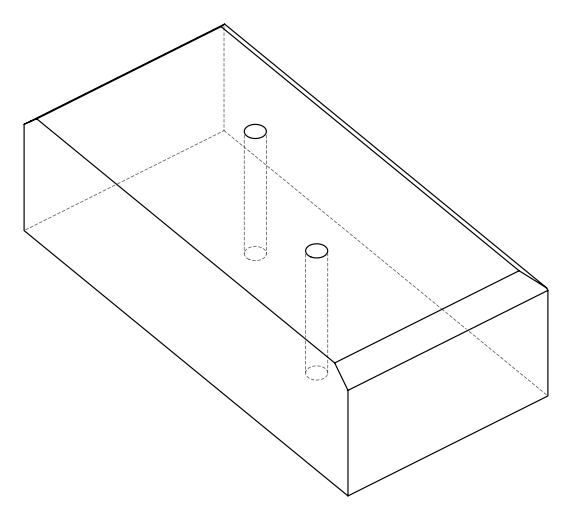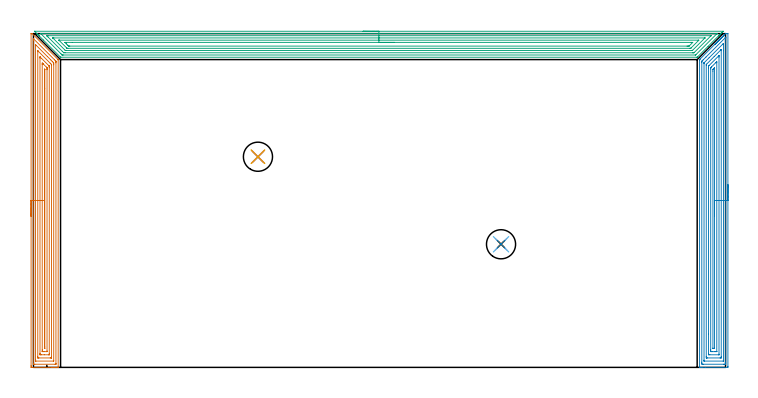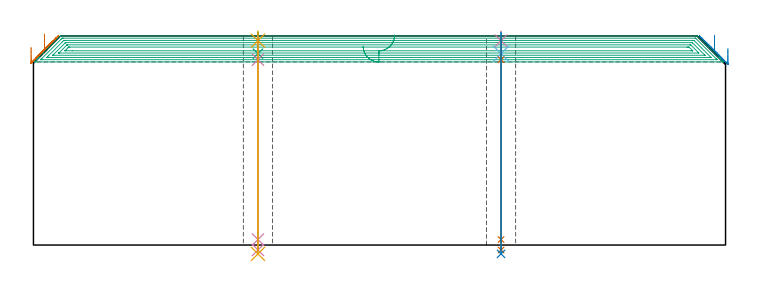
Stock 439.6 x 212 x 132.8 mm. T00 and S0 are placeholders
(PLAN: 11 operations, 7 tool changes, 46.5 min)
(1 AREA_MILL | FG_CHAMFER_SURFACE | UGT0205_001 | 11.62 min | 31338 mm3)
(2 AREA_MILL_1 | FG_CHAMFER_SURFACE_1 | UGT0205_001 | 11.71 min | 34328 mm3)
(3 AREA_MILL_2 | FG_CHAMFER_SURFACE_2 | UGT0205_001 | 20.56 min | 56580 mm3)
(4 SPOT_DRILL | STEP1HOLE | NXT0321_9005460120000 | 0.05 min | 173 mm3)
(5 SPOT_DRILL_1 | STEP1HOLE_1 | NXT0321_9005460120000 | 0.05 min | 193 mm3)
(6 DRILL_BLIND_HOLE_INTO_CENTER | STEP1HOLE | NXT0301_046 | 0.05 min | 352 mm3)
(7 GUN_DRILL_THROUGH_HOLE | STEP1HOLE | UGT0307_003 | 0.63 min | 4668 mm3)
(8 SPADE_DRILL_TO_ENLARGE_THROUGH_HOLE | STEP1HOLE | UGT0306_009 | 0.56 min | 30431 mm3)
(9 DRILL_BLIND_HOLE_INTO_CENTER_1 | STEP1HOLE_1 | NXT0301_046 | 0.05 min | 355 mm3)
(10 GUN_DRILL_THROUGH_HOLE_1 | STEP1HOLE_1 | UGT0307_003 | 0.63 min | 4652 mm3)
(11 SPADE_DRILL_TO_ENLARGE_THROUGH_HOLE_1 | STEP1HOLE_1 | UGT0306_009 | 0.56 min | 30440 mm3)
(TOOL UGT0205_001 | Chamfer Mill 20 x 3 x 45 deg. | D20 FL50 Z2)
(TOOL NXT0321_9005460120000 | NC Spot Drill, 142deg, 12mm, Carbide, Uncoated | D12 PA142 FL30 Z2)
(TOOL NXT0301_046 | Carbide Drill 7.5mm [860.1-0750-038A1-MM 2214] | D7.5 PA140 FL53 Z2)
(TOOL UGT0307_003 | Gun Drill 7 mm | D7 PA130 FL24 Z1)
(TOOL UGT0306_009 | Spade Drill 18.5mm | D18.5 PA132 FL10 Z2)
(OP 1 AREA_MILL)
G17 G21 G94 G90
T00 M6
G54
G17 G0 G90 X-1.5 Y96. S1061 M3
G43 Z142.8 H0
Z125.6
G94 G1 Y96.038 Z124.728 F250.
Y96.152 Z123.864
Y96.341 Z123.012
Y96.603 Z122.18
Y96.937 Z121.374
Y97.34 Z120.6
Y97.809 Z119.864
Y98.34 Z119.172
Y98.929 Z118.529
Y99.572 Z117.94
Y100.264 Z117.408
Y101. Z116.94
Y101.774 Z116.537
Y102.58 Z116.203
Y103.412 Z115.941
Y104.264 Z115.752
Y105.128 Z115.638
Y106. Z115.6
Y211.832
X-1.498 Y211.884 Z115.602
X-1.493 Y212. Z115.607
X-0.917 Z116.181
X-0.807 Y211.998 Z116.288
X-0.779 Y211.981 Z116.317
X15.563 Y195.639 Z132.66
X15.616 Y195.583 Z132.713
X15.697 Y195.495 Z132.788
X15.7 Y195.31 Z132.8
Y0.168
X15.697 Y0.01 Z132.788
X15.651 Y0.008 Z132.742
X15.262 Y0. Z132.361
X14.897 Z131.996
X14.227 Z131.322
X13.001 Z130.098
X12.445 Z129.539
X11.832 Z128.927
X-0.917 Y0.001 Z116.18
X-1.149 Y0.003 Z115.949
X-1.492 Y0.007 Z115.606
X-1.493 Y0.037 Z115.604
X-1.498 Y0.614 Z115.602
X-1.5 Y1.199 Z115.6
Y106.
X-0.086 Z117.014
Y207.873
X-0.084 Y208.706 Z117.016
X-0.083 Y208.762 Z117.017
X-0.079 Y208.808 Z117.021
X-0.027 Y208.771 Z117.073
X-0.004 Y208.752 Z117.096
X0.02 Y208.73 Z117.12
X13.44 Y195.31 Z130.54
X14.227 Y194.515 Z131.327
X14.274 Y194.465 Z131.374
X14.279 Y194.417 Z131.379
X14.282 Y194.361 Z131.382
X14.286 Y193.524 Z131.386
Y193.464
X14.285 Y2.342 Z131.385
X14.284 Y2.282 Z131.384
X14.279 Y2.164 Z131.379
X14.27 Y2.01 Z131.37
X14.227 Y2.008 Z131.327
X13.734 Y2.001 Z130.834
X0.864 Y2. Z117.964
X0.372 Y2.001 Z117.472
X-0.027 Y2.008 Z117.073
X-0.077 Y2.01 Z117.023
X-0.082 Y2.223 Z117.018
X-0.085 Y2.341 Z117.015
X-0.086 Y106. Z117.014
X1.328 Z118.428
X1.329 Y204.668 Z118.429
X1.33 Y204.811 Z118.43
X1.333 Y204.924 Z118.433
X1.334 Y204.946 Z118.434
X1.362 Y204.927 Z118.462
X1.449 Y204.844 Z118.549
X1.755 Y204.544 Z118.855
X8.905 Y197.396 Z126.005
X10.991 Y195.31 Z128.091
X11.884 Y194.417 Z128.984
X12.445 Y193.853 Z129.545
X12.766 Y193.524 Z129.866
X12.865 Y193.412 Z129.965
X12.867 Y193.31 Z129.967
X12.87 Y193.098 Z129.97
X12.871 Y192.631 Z129.971
Y192.203
Y4.187
X12.869 Y4.08 Z129.969
X12.867 Y4.028 Z129.967
X12.865 Y4.01 Z129.965
X12.817 Y4.007 Z129.917
X12.63 Y4.001 Z129.73
X1.569 Z118.669
X1.444 Y4.004 Z118.544
X1.346 Y4.01 Z118.446
X1.334 Y4.014 Z118.434
X1.332 Y4.021 Z118.432
X1.33 Y4.044 Z118.43
X1.329 Y4.187 Z118.429
Y4.615
X1.328 Y106. Z118.428
X2.743 Z119.843
Y200.668
X2.745 Y200.979 Z119.845
X2.747 Y201.055 Z119.847
X2.749 Y201.082 Z119.849
X2.762 Y201.077 Z119.862
X2.839 Y201.004 Z119.939
X3.182 Y200.668 Z120.282
X10.663 Y193.188 Z127.763
X11.217 Y192.631 Z128.317
X11.403 Y192.436 Z128.503
X11.45 Y192.377 Z128.55
X11.453 Y192.331 Z128.553
X11.455 Y192.232 Z128.555
X11.457 Y191.835 Z128.557
Y191.737
Y6.866
X11.453 Y6.075 Z128.553
X11.45 Y6.021 Z128.55
X11.443 Y6.01 Z128.543
X11.419 Y6.007 Z128.519
X11.311 Y6.003 Z128.411
X11.095 Y6.001 Z128.195
X10.663 Y6. Z127.763
X3.51 Z120.61
X3.094 Y6.002 Z120.194
X2.886 Y6.006 Z119.986
X2.782 Y6.01 Z119.882
X2.749 Y6.021 Z119.849
X2.743 Y6.866 Z119.843
Y106.
X4.157 Z121.257
Y196.474
X4.16 Y197.096 Z121.26
X4.161 Y197.191 Z121.261
X4.163 Y197.212 Z121.263
X4.299 Y197.096 Z121.399
X4.428 Y196.971 Z121.528
X5.199 Y196.203 Z122.299
X9.773 Y191.629 Z126.873
X9.967 Y191.431 Z127.067
X10.014 Y191.38 Z127.114
X10.035 Y191.355 Z127.135
X10.037 Y191.296 Z127.137
X10.041 Y191.116 Z127.141
X10.042 Y190.844 Z127.142
X10.043 Y190.573 Z127.143
Y8.652
X10.042 Y8.382 Z127.142
X10.039 Y8.11 Z127.139
X10.036 Y8.034 Z127.136
X10.031 Y8.009 Z127.131
X10.016 Y8.007 Z127.116
X9.935 Y8.003 Z127.035
X9.773 Y8.001 Z126.873
X9.532 Y8. Z126.632
X6.86 Z123.96
X5.078 Z122.178
X4.428 Y8.003 Z121.528
X4.181 Y8.007 Z121.281
X4.163 Y8.018 Z121.263
X4.161 Y8.026 Z121.261
X4.158 Y8.652 Z121.258
X4.157 Y8.924 Z121.257
Y106.
X5.571 Z122.671
Y192.377
X5.572 Y192.631 Z122.672
X5.576 Y193.266 Z122.676
X5.578 Y193.344 Z122.678
X5.871 Y193.07 Z122.971
X6.096 Y192.853 Z123.196
X6.209 Y192.743 Z123.309
X8.225 Y190.725 Z125.325
X8.461 Y190.484 Z125.561
X8.617 Y190.323 Z125.717
X8.622 Y190.283 Z125.722
X8.625 Y190.208 Z125.725
X8.628 Y189.951 Z125.728
X8.629 Y189.312 Z125.729
Y189.058
X8.628 Y10.439 Z125.728
X8.626 Y10.119 Z125.726
X8.623 Y10.04 Z125.723
X8.621 Y10.01 Z125.721
X8.574 Y10.007 Z125.674
X8.427 Y10.002 Z125.527
X6.647 Y10. Z123.747
X6.209 Y10.001 Z123.309
X5.753 Y10.003 Z122.853
X5.606 Y10.01 Z122.706
X5.578 Y10.015 Z122.678
X5.576 Y10.066 Z122.676
X5.573 Y10.183 Z122.673
X5.572 Y10.439 Z122.672
X5.571 Y11.078 Z122.671
Y106.
X6.985 Z124.085
X6.986 Y189.172 Z124.086
X6.988 Y189.288 Z124.088
X6.993 Y189.498 Z124.093
X7.1 Y189.396 Z124.2
X7.183 Y189.311 Z124.283
X7.201 Y189.29 Z124.301
X7.208 Y189.248 Z124.308
X7.211 Y189.173 Z124.311
X7.214 Y189.058 Z124.314
X7.215 Y177.225 Z124.315
Y13.003
X7.212 Y12.225 Z124.312
X7.21 Y12.114 Z124.31
X7.205 Y12.01 Z124.305
X7.1 Y12.005 Z124.2
X7.025 Z124.125
X7. Y12.009 Z124.1
X6.992 Y12.013 Z124.092
X6.99 Y12.034 Z124.09
X6.987 Y12.11 Z124.087
X6.986 Y12.225 Z124.086
X6.985 Y12.34 Z124.085
Y106.
Y106.872 Z124.123
Y107.737 Z124.237
Y108.588 Z124.426
Y109.42 Z124.688
Y110.226 Z125.022
Y111. Z125.425
Y111.736 Z125.894
Y112.428 Z126.425
Y113.071 Z127.014
Y113.66 Z127.657
Y114.192 Z128.35
Y114.66 Z129.085
Y115.063 Z129.859
Y115.397 Z130.665
Y115.659 Z131.497
Y115.848 Z132.349
Y115.962 Z133.214
Y116. Z134.085
G0 Z142.8
M5
M2
(OP 2 AREA_MILL_1)
G17 G21 G94 G90
T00 M6
G54
G17 G0 G90 X441.1 Y116. S1061 M3
G43 Z142.8 H0
Z124.8
G94 G1 Y115.962 Z123.928 F250.
Y115.848 Z123.063
Y115.659 Z122.212
Y115.397 Z121.38
Y115.063 Z120.574
Y114.66 Z119.8
Y114.192 Z119.064
Y113.66 Z118.372
Y113.071 Z117.729
Y112.428 Z117.14
Y111.736 Z116.608
Y111. Z116.14
Y110.226 Z115.737
Y109.42 Z115.403
Y108.588 Z115.141
Y107.737 Z114.952
Y106.872 Z114.838
Y106. Z114.8
Y0.615
X441.096 Y0.276 Z114.802
X441.092 Y0.01 Z114.806
X440.822 Y0. Z115.076
X426.934 Z128.961
X424.544 Z131.351
X423.876 Z132.024
X423.518 Z132.382
X423.14 Y0.008 Z132.752
X423.103 Y0.01 Z132.788
X423.1 Y0.168 Z132.8
Y195.31
X423.103 Y195.495 Z132.789
X423.172 Y195.574 Z132.724
X423.356 Y195.756 Z132.543
X423.386 Y195.786 Z132.513
X423.656 Y196.058 Z132.24
X432.544 Y204.946 Z123.352
X432.652 Y205.052 Z123.248
X432.734 Y205.134 Z123.166
X432.841 Y205.243 Z123.055
X432.947 Y205.347 Z122.953
X433.031 Y205.432 Z122.868
X433.137 Y205.539 Z122.759
X433.242 Y205.642 Z122.658
X433.329 Y205.729 Z122.57
X433.433 Y205.835 Z122.463
X433.537 Y205.937 Z122.363
X433.627 Y206.027 Z122.273
X433.73 Y206.132 Z122.166
X433.832 Y206.232 Z122.068
X433.924 Y206.325 Z121.975
X434.026 Y206.428 Z121.87
X434.127 Y206.527 Z121.773
X434.222 Y206.622 Z121.677
X434.322 Y206.724 Z121.574
X434.421 Y206.822 Z121.478
X434.52 Y206.92 Z121.38
X434.619 Y207.02 Z121.277
X434.716 Y207.117 Z121.183
X434.818 Y207.218 Z121.082
X434.915 Y207.317 Z120.981
X435.011 Y207.412 Z120.888
X435.115 Y207.515 Z120.784
X435.211 Y207.613 Z120.685
X435.306 Y207.707 Z120.593
X435.413 Y207.813 Z120.487
X435.507 Y207.909 Z120.389
X435.601 Y208.001 Z120.298
X435.711 Y208.111 Z120.189
X435.804 Y208.206 Z120.092
X435.896 Y208.296 Z120.003
X436.008 Y208.409 Z119.891
X436.1 Y208.502 Z119.796
X436.191 Y208.591 Z119.708
X436.306 Y208.706 Z119.593
X436.396 Y208.798 Z119.5
X436.486 Y208.886 Z119.413
X436.604 Y209.004 Z119.296
X436.693 Y209.094 Z119.203
X436.781 Y209.181 Z119.118
X436.901 Y209.302 Z118.998
X436.989 Y209.391 Z118.907
X437.076 Y209.476 Z118.824
X437.199 Y209.599 Z118.7
X437.285 Y209.687 Z118.611
X437.371 Y209.771 Z118.529
X437.497 Y209.897 Z118.403
X437.582 Y209.983 Z118.315
X437.666 Y210.066 Z118.234
X437.794 Y210.195 Z118.105
X437.878 Y210.28 Z118.018
X437.96 Y210.361 Z117.939
X438.092 Y210.492 Z117.807
X438.174 Y210.576 Z117.722
X438.255 Y210.656 Z117.644
X438.39 Y210.79 Z117.509
X438.47 Y210.872 Z117.426
X438.55 Y210.951 Z117.349
X438.687 Y211.088 Z117.212
X438.767 Y211.169 Z117.13
X438.999 Y211.399 Z116.901
X439.428 Y211.829 Z116.471
X439.583 Y211.981 Z116.315
X439.608 Y211.997 Z116.29
X439.656 Y211.999 Z116.243
X439.684 Y212. Z116.215
X440.766 Z115.134
X441.093 Y211.99 Z114.805
X441.1 Y211.916 Z114.8
Y106.
X439.686 Z116.214
Y3.294
X439.684 Y2.401 Z116.216
X439.683 Y2.373 Z116.217
X439.656 Y2.01 Z116.244
X439.163 Y2.002 Z116.737
X438.767 Y2.001 Z117.133
X438.277 Y2. Z117.623
X425.433 Y2.001 Z130.467
X424.94 Y2.003 Z130.96
X424.544 Y2.01 Z131.356
X424.517 Y2.401 Z131.383
X424.516 Y2.43 Z131.384
X424.514 Y3.294 Z131.386
Y193.554
X424.517 Y194.417 Z131.383
X424.519 Y194.442 Z131.381
X424.525 Y194.463 Z131.375
X424.544 Y194.487 Z131.356
X424.952 Y194.9 Z130.948
X425.359 Y195.31 Z130.541
X427.146 Y197.096 Z128.754
X439.652 Y209.603 Z116.248
X439.656 Y209.604 Z116.244
X439.68 Y209.613 Z116.22
X439.682 Y209.599 Z116.218
X439.684 Y209.571 Z116.216
X439.686 Y208.706 Z116.214
Y106.
X438.272 Z117.628
X438.271 Y4.088 Z117.629
X438.27 Y4.039 Z117.63
X438.268 Y4.016 Z117.632
X438.266 Y4.011 Z117.634
X438.249 Y4.008 Z117.651
X438.063 Y4.001 Z117.837
X426.322 Z129.578
X426.136 Y4.005 Z129.764
X426.013 Y4.01 Z129.887
X425.935 Y4.017 Z129.965
X425.933 Y4.056 Z129.967
X425.931 Y4.187 Z129.969
X425.929 Y4.582 Z129.971
Y193.026
X425.931 Y193.275 Z129.969
X425.934 Y193.398 Z129.966
X425.936 Y193.425 Z129.964
X425.96 Y193.453 Z129.94
X426.024 Y193.524 Z129.876
X429.15 Y196.651 Z126.75
X437.878 Y205.377 Z118.022
X438.206 Y205.698 Z117.694
X438.254 Y205.744 Z117.646
X438.265 Y205.689 Z117.635
X438.267 Y205.636 Z117.633
X438.271 Y205.134 Z117.629
X438.272 Y201.171 Z117.628
Y106.
X436.857 Z119.043
Y6.866
X436.85 Y6.112 Z119.05
X436.848 Y6.01 Z119.052
X436.746 Y6.007 Z119.154
X436.531 Y6.003 Z119.369
X436.1 Y6. Z119.8
X428.073 Z127.827
X427.659 Y6.003 Z128.241
X427.452 Y6.007 Z128.448
X427.355 Y6.01 Z128.545
X427.35 Y6.078 Z128.55
X427.344 Y6.733 Z128.556
X427.343 Y6.866 Z128.557
Y191.737
X427.346 Y192.118 Z128.554
X427.35 Y192.307 Z128.55
X427.354 Y192.394 Z128.546
X427.399 Y192.442 Z128.501
X427.581 Y192.631 Z128.319
X432.398 Y197.449 Z123.502
X436.615 Y201.666 Z119.285
X436.751 Y201.8 Z119.149
X436.844 Y201.887 Z119.056
X436.849 Y201.89 Z119.051
X436.851 Y201.885 Z119.049
X436.854 Y201.823 Z119.046
X436.857 Y201.694 Z119.043
Y106.
X435.443 Z120.457
Y8.419
X435.442 Y8.186 Z120.458
X435.438 Y8.031 Z120.462
X435.436 Y8.01 Z120.464
X435.433 Y8.007 Z120.467
X435.414 Y8.003 Z120.486
X435.373 Y8.001 Z120.527
X429.638 Z126.262
X428.989 Y8.007 Z126.911
X428.779 Y8.01 Z127.121
X428.764 Y8.42 Z127.136
X428.76 Y8.652 Z127.14
X428.758 Y8.885 Z127.142
X428.757 Y21.054 Z127.143
Y190.184
X428.758 Y190.844 Z127.142
X428.759 Y191.075 Z127.141
X428.764 Y191.31 Z127.136
X428.769 Y191.359 Z127.131
X428.789 Y191.383 Z127.111
X428.842 Y191.439 Z127.058
X428.989 Y191.59 Z126.911
X429.062 Y191.664 Z126.838
X435.299 Y197.901 Z120.601
X435.389 Y197.989 Z120.511
X435.412 Y198.007 Z120.488
X435.436 Y198.023 Z120.464
X435.438 Y197.989 Z120.462
X435.442 Y197.844 Z120.458
X435.443 Y197.756 Z120.457
Y197.096
Y106.
X434.029 Z121.871
X434.028 Y10.139 Z121.872
X434.027 Y10.065 Z121.873
X434.025 Y10.028 Z121.875
X434.023 Y10.016 Z121.877
X434.014 Y10.01 Z121.886
X433.867 Y10.003 Z122.033
X433.433 Y10.001 Z122.467
X432.981 Y10. Z122.919
X431.203 Z124.697
X430.767 Y10.001 Z125.133
X430.311 Y10.004 Z125.589
X430.194 Y10.01 Z125.706
X430.178 Y10.019 Z125.722
X430.176 Y10.057 Z125.724
X430.173 Y10.142 Z125.727
X430.172 Y10.439 Z125.728
X430.171 Y11.037 Z125.729
X430.172 Y189.656 Z125.728
X430.173 Y189.951 Z125.727
X430.177 Y190.25 Z125.723
X430.179 Y190.32 Z125.721
X430.218 Y190.362 Z125.682
X430.286 Y190.434 Z125.614
X430.692 Y190.844 Z125.208
X433.433 Y193.586 Z122.467
X433.849 Y193.999 Z122.051
X433.921 Y194.068 Z121.979
X434.017 Y194.158 Z121.883
X434.022 Y194.029 Z121.878
X434.026 Y193.821 Z121.874
X434.028 Y193.524 Z121.872
X434.029 Y106. Z121.871
X432.615 Z123.285
X432.614 Y12.154 Z123.286
X432.613 Y12.084 Z123.287
X432.61 Y12.037 Z123.29
X432.607 Y12.009 Z123.293
X432.599 Y12.007 Z123.301
X432.544 Y12.004 Z123.356
X431.876 Z124.024
X431.656 Y12.01 Z124.244
X431.592 Y12.022 Z124.308
X431.588 Y12.154 Z124.312
X431.586 Y12.225 Z124.314
X431.585 Y188.165 Z124.315
X431.586 Y189.058 Z124.314
X431.588 Y189.126 Z124.312
X431.592 Y189.198 Z124.308
X431.602 Y189.293 Z124.298
X431.656 Y189.35 Z124.244
X431.952 Y189.653 Z123.948
X432.248 Y189.951 Z123.652
X432.397 Y190.099 Z123.503
X432.544 Y190.244 Z123.356
X432.596 Y190.291 Z123.304
X432.605 Y190.298 Z123.295
X432.608 Y190.256 Z123.292
X432.612 Y190.163 Z123.288
X432.614 Y190.022 Z123.286
X432.615 Y189.951 Z123.285
Y106.
Y105.128 Z123.323
Y104.264 Z123.437
Y103.412 Z123.626
Y102.58 Z123.888
Y101.774 Z124.222
Y101. Z124.625
Y100.264 Z125.094
Y99.572 Z125.625
Y98.929 Z126.214
Y98.34 Z126.857
Y97.809 Z127.55
Y97.34 Z128.285
Y96.937 Z129.059
Y96.603 Z129.865
Y96.341 Z130.697
Y96.152 Z131.549
Y96.038 Z132.414
Y96. Z133.285
G0 Z142.8
M5
M2
(OP 3 AREA_MILL_2)
G17 G21 G94 G90
T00 M6
G54
G17 G0 G90 X209.4 Y213.5 S1061 M3
G43 Z142.8 H0
Z126.3
G94 G1 X209.438 Z125.428 F250.
X209.552 Z124.563
X209.741 Z123.712
X210.003 Z122.88
X210.337 Z122.074
X210.74 Z121.3
X211.209 Z120.564
X211.74 Z119.872
X212.329 Z119.229
X212.972 Z118.64
X213.664 Z118.108
X214.4 Z117.64
X215.174 Z117.237
X215.98 Z116.903
X216.812 Z116.641
X217.664 Z116.452
X218.528 Z116.338
X219.4 Z116.3
X438.072 Y213.499 Z116.299
X438.083 Y213.494 Z116.303
X438.072 Y213.476 Z116.323
X437.956 Y213.355 Z116.444
X437.476 Y212.876 Z116.923
X437.295 Y212.693 Z117.103
X436.784 Y212.184 Z117.616
X436.583 Y211.982 Z117.816
X436.42 Y211.817 Z117.978
X436.26 Y211.659 Z118.138
X436.136 Y211.535 Z118.263
X435.982 Y211.379 Z118.416
X435.831 Y211.23 Z118.567
X435.689 Y211.088 Z118.71
X435.544 Y210.941 Z118.854
X435.402 Y210.801 Z118.997
X435.242 Y210.641 Z119.157
X435.106 Y210.504 Z119.292
X428.539 Y203.939 Z125.861
X421.97 Y197.37 Z132.429
X421.836 Y197.235 Z132.564
X421.735 Y197.136 Z132.663
X421.595 Y197.003 Z132.789
X421.389 Y197. Z132.8
X17.411
X17.205 Y197.004 Z132.789
X17.061 Y197.138 Z132.661
X6.239 Y207.96 Z121.838
X3.694 Y210.504 Z119.292
X3.558 Y210.641 Z119.157
X3.398 Y210.801 Z118.997
X3.256 Y210.941 Z118.854
X3.111 Y211.088 Z118.71
X2.969 Y211.23 Z118.568
X2.818 Y211.379 Z118.416
X2.664 Y211.535 Z118.263
X2.54 Y211.659 Z118.139
X2.38 Y211.817 Z117.978
X2.217 Y211.982 Z117.816
X0.708 Y213.492 Z116.306
X0.728 Y213.495 Z116.305
X0.877 Y213.5 Z116.3
X219.4
Y212.086 Z117.714
X433.723 Y212.085 Z117.715
X433.901 Y212.084 Z117.716
X434.079 Y212.081 Z117.719
X434.214 Y212.075 Z117.725
X434.152 Y212.009 Z117.791
X434.004 Y211.856 Z117.944
X433.901 Y211.751 Z118.049
X433.714 Y211.563 Z118.237
X420.757 Y198.607 Z131.193
X420.65 Y198.504 Z131.296
X420.577 Y198.436 Z131.364
X420.557 Y198.421 Z131.379
X420.539 Y198.419 Z131.381
X420.495 Y198.416 Z131.384
X420.322 Y198.415 Z131.385
X19.026
X18.305 Y198.419 Z131.381
X18.259 Y198.421 Z131.379
X18.237 Y198.425 Z131.375
X18.212 Y198.447 Z131.353
X18.11 Y198.543 Z131.257
X17.914 Y198.737 Z131.063
X17.529 Y199.121 Z130.679
X5.271 Y211.379 Z118.421
X4.899 Y211.753 Z118.047
X4.637 Y212.023 Z117.777
X4.584 Y212.079 Z117.721
X4.677 Y212.081 Z117.719
X4.899 Y212.084 Z117.716
X5.072 Y212.085 Z117.715
X5.792 Y212.086 Z117.714
X219.4
Y210.672 Z119.128
X430.155 Y210.671 Z119.129
X430.218 Y210.67 Z119.13
X430.326 Y210.667 Z119.133
X430.347 Y210.665 Z119.135
X430.338 Y210.648 Z119.152
X430.326 Y210.628 Z119.172
X430.265 Y210.564 Z119.236
X430.205 Y210.504 Z119.296
X419.697 Y199.996 Z129.804
X419.649 Y199.95 Z129.85
X419.601 Y199.907 Z129.893
X419.506 Y199.835 Z129.965
X419.42 Y199.833 Z129.967
X419.24 Y199.831 Z129.969
X418.879 Y199.829 Z129.971
X418.708 Y199.828 Z129.972
X20.093 Y199.829 Z129.971
X19.365 Y199.833 Z129.967
X19.289 Y199.835 Z129.965
X19.199 Y199.909 Z129.891
X19.106 Y199.996 Z129.804
X18.305 Y200.794 Z129.006
X9.367 Y209.732 Z120.068
X8.599 Y210.504 Z119.296
X8.474 Y210.635 Z119.165
X8.46 Y210.665 Z119.135
X8.474 Y210.666 Z119.134
X9.197 Y210.671 Z119.129
X219.4 Y210.672 Z119.128
Y209.257 Z120.543
X426.236
X426.374 Y209.256 Z120.544
X426.442 Y209.254 Z120.546
X426.484 Y209.251 Z120.549
X426.489 Y209.248 Z120.552
X426.48 Y209.237 Z120.563
X426.439 Y209.191 Z120.609
X426.373 Y209.123 Z120.677
X418.708 Y201.457 Z128.343
X418.504 Y201.262 Z128.538
X418.489 Y201.25 Z128.55
X418.47 Y201.247 Z128.553
X418.424 Y201.244 Z128.556
X418.329 Y201.243 Z128.557
X20.986
X20.606 Y201.244 Z128.556
X20.351 Y201.248 Z128.552
X20.323 Y201.249 Z128.551
X20.281 Y201.28 Z128.52
X20.196 Y201.358 Z128.442
X20.093 Y201.457 Z128.343
X12.656 Y208.893 Z120.907
X12.394 Y209.16 Z120.64
X12.326 Y209.233 Z120.567
X12.309 Y209.254 Z120.546
X12.353 Y209.256 Z120.544
X12.427 Y209.257 Z120.543
X12.942
X219.4
Y207.843 Z121.957
X422.318
X422.616 Y207.836 Z121.964
X422.584 Y207.794 Z122.006
X422.48 Y207.683 Z122.117
X422.386 Y207.585 Z122.215
X422.283 Y207.481 Z122.319
X417.814 Y203.012 Z126.788
X417.616 Y202.817 Z126.983
X417.513 Y202.72 Z127.08
X417.452 Y202.664 Z127.136
X416.886 Y202.657 Z127.143
X21.846
X21.416 Y202.662 Z127.138
X21.365 Y202.664 Z127.136
X21.338 Y202.672 Z127.128
X21.294 Y202.713 Z127.087
X21.155 Y202.846 Z126.954
X20.986 Y203.012 Z126.788
X16.518 Y207.481 Z122.319
X16.283 Y207.721 Z122.079
X16.178 Y207.832 Z121.968
X16.176 Y207.837 Z121.963
X16.189 Y207.839 Z121.961
X16.235 Y207.841 Z121.959
X16.329 Y207.843 Z121.957
X16.518
X219.4
Y206.429 Z123.371
X417.814
X418.399 Y206.428 Z123.372
X418.525 Y206.426 Z123.374
X418.708 Y206.422 Z123.378
X418.753 Y206.411 Z123.389
X418.732 Y206.385 Z123.415
X418.708 Y206.356 Z123.444
X416.725 Y204.374 Z125.426
X416.491 Y204.147 Z125.653
X416.425 Y204.084 Z125.716
X416.329 Y204.078 Z125.722
X416.026 Y204.075 Z125.725
X415.442 Y204.072 Z125.728
X415.133 Y204.071 Z125.729
X23.083 Y204.072 Z125.728
X22.774 Y204.073 Z125.727
X22.465 Y204.077 Z125.723
X22.381 Y204.078 Z125.722
X22.338 Y204.118 Z125.682
X22.248 Y204.203 Z125.597
X22.074 Y204.374 Z125.426
X21.88 Y204.568 Z125.232
X20.986 Y205.461 Z124.339
X20.323 Y206.126 Z123.674
X20.093 Y206.359 Z123.441
X20.043 Y206.416 Z123.384
X20.046 Y206.422 Z123.378
X20.093 Y206.423 Z123.377
X20.678 Y206.428 Z123.372
X24.662 Y206.429 Z123.371
X219.4
X220.272 Z123.409
X221.137 Z123.523
X221.988 Z123.712
X222.82 Z123.974
X223.626 Z124.308
X224.4 Z124.711
X225.136 Z125.18
X225.828 Z125.711
X226.471 Z126.3
X227.06 Z126.943
X227.592 Z127.635
X228.06 Z128.371
X228.463 Z129.145
X228.797 Z129.951
X229.059 Z130.783
X229.248 Z131.635
X229.362 Z132.5
X229.4 Z133.371
G0 Z142.8
M5
M2
(OP 4 SPOT_DRILL)
G17 G21 G94 G90
T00 M6
G54
G17 G0 G90 X297. Y78.2 S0 M3
G43 Z142.8 H0
G94 G81 G98 Z129.8 F250. R135.8
G80
M5
M2
(OP 5 SPOT_DRILL_1)
G17 G21 G94 G90
T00 M6
G54
G17 G0 G90 X142.6 Y133.8 S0 M3
G43 Z142.8 H0
G94 G81 G98 Z129.8 F250. R135.8
G80
M5
M2
(OP 6 DRILL_BLIND_HOLE_INTO_CENTER)
G17 G21 G94 G90
T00 M6
G54
G17 G0 G90 X297. Y78.2 S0 M3
G43 Z142.8 H1
G94 G81 G98 Z121.55 F250. R134.8
G80
M5
M2
(OP 7 GUN_DRILL_THROUGH_HOLE)
G17 G21 G94 G90
T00 M6
G54
G17 G0 G90 X297. Y78.2 M8
G43 Z142.8 H0
Z132.589
S716 M3
G94 G1 Z117.692 F125. M26
G4 X.084
Z3.5 F250.
G4 X.084
Z-3.132 F125.
G4 X.084
M5
M9
G0 Z132.589
Z142.8
M2
(OP 8 SPADE_DRILL_TO_ENLARGE_THROUGH_HOLE)
G17 G21 G94 G90
T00 M6
G54
G17 G0 G90 X297. Y78.2 S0 M3
G43 Z142.8 H0
G94 G73 G98 Z-5.618 F250. Q17.302 R134.8
G80
M5
M2
(OP 9 DRILL_BLIND_HOLE_INTO_CENTER_1)
G17 G21 G94 G90
T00 M6
G54
G17 G0 G90 X142.6 Y133.8 S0 M3
G43 Z142.8 H1
G94 G81 G98 Z121.55 F250. R134.8
G80
M5
M2
(OP 10 GUN_DRILL_THROUGH_HOLE_1)
G17 G21 G94 G90
T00 M6
G54
G17 G0 G90 X142.6 Y133.8 M8
G43 Z142.8 H0
Z132.589
S716 M3
G94 G1 Z117.692 F125. M26
G4 X.084
Z3.5 F250.
G4 X.084
Z-3.132 F125.
G4 X.084
M5
M9
G0 Z132.589
Z142.8
M2
(OP 11 SPADE_DRILL_TO_ENLARGE_THROUGH_HOLE_1)
G17 G21 G94 G90
T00 M6
G54
G17 G0 G90 X142.6 Y133.8 S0 M3
G43 Z142.8 H0
G94 G73 G98 Z-5.618 F250. Q17.302 R134.8
G80
M5
M2
